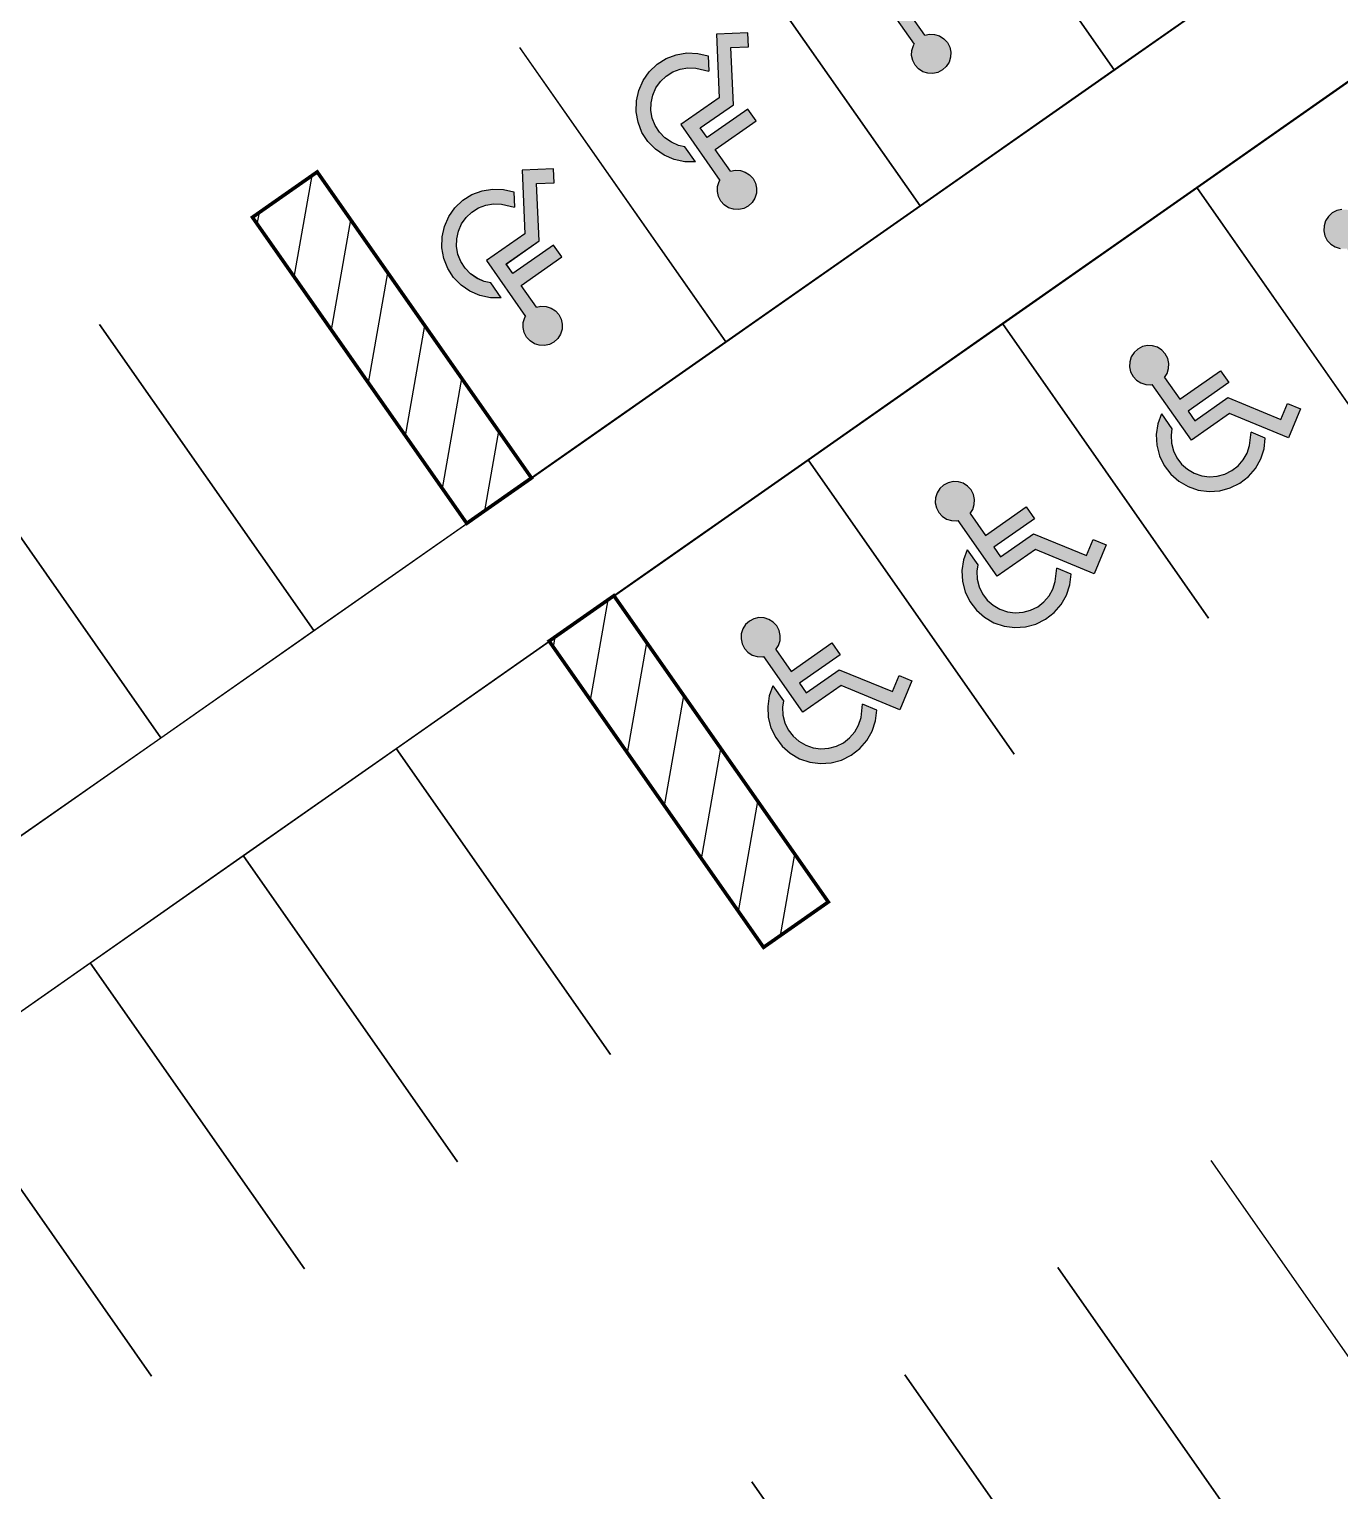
# Model space of a CAD drawing. Header units: millimetres. Extents: x 152904052 to 153933663, y 538271515 to 539240469.
# Drawn here: x 153342050 to 153360287, y 538598408 to 538618743 of the extents above; entities that cross this region are included whole.
import ezdxf

# ---------------------------------------------------------------- set-up
doc = ezdxf.new("R2010")
doc.units = ezdxf.units.MM
doc.layers.add('SCHM', color=9, linetype='Continuous')
pattern_1 = [(80, (122809884.9, 494497989), (-625.352923, 110.266593), [])]

msp = doc.modelspace()

# ---------------------------------------------------------------- hatches: boundary and pattern name
at = {"layer": 'SCHM'}
for points in [[(153354777.8, 538618610.3), (153354826.2, 538618557.5), (153354859.2, 538618494), (153354874.7, 538618424.2), (153354871.6, 538618352.7), (153354850.1, 538618284.4), (153354811.6, 538618224), (153354758.9, 538618175.7), (153354695.4, 538618142.6), (153354625.5, 538618127.2), (153354554, 538618130.3), (153354485.8, 538618151.8), (153354425.4, 538618190.2), (153354377.1, 538618243), (153354344, 538618306.5), (153354328.5, 538618376.4), (153354331.6, 538618447.9), (153354353.2, 538618516.1), (153354363.9, 538618533), (153353820.3, 538619309.4), (153354352.2, 538619681.9), (153354314.6, 538620568), (153354751.8, 538620586.5), (153354760, 538620391.9), (153354517.5, 538620381.6), (153354551.3, 538619583.5), (153354091.6, 538619261.6), (153354185.2, 538619127.8), (153354751.5, 538619524.3), (153354866.8, 538619359.6), (153354300.6, 538618963.1), (153354513.4, 538618659.1), (153354577.7, 538618673.4), (153354649.2, 538618670.2), (153354717.5, 538618648.7)], [(153352074.6, 538616717.5), (153352123, 538616664.7), (153352156, 538616601.2), (153352171.5, 538616531.3), (153352168.4, 538616459.8), (153352146.9, 538616391.6), (153352108.4, 538616331.2), (153352055.7, 538616282.9), (153351992.2, 538616249.8), (153351922.3, 538616234.4), (153351850.8, 538616237.5), (153351782.6, 538616259), (153351722.2, 538616297.4), (153351673.9, 538616350.2), (153351640.8, 538616413.7), (153351625.3, 538616483.6), (153351628.4, 538616555.1), (153351650, 538616623.3), (153351660.7, 538616640.2), (153351117, 538617416.6), (153351649, 538617789.1), (153351611.4, 538618675.2), (153352048.6, 538618693.7), (153352056.8, 538618499.1), (153351814.3, 538618488.8), (153351848.1, 538617690.7), (153351388.4, 538617368.8), (153351482, 538617235), (153352048.3, 538617631.5), (153352163.6, 538617466.8), (153351597.3, 538617070.3), (153351810.2, 538616766.3), (153351874.5, 538616780.6), (153351946, 538616777.4), (153352014.3, 538616755.9)], [(153351086.2, 538617126.6), (153351174.6, 538617108.1), (153351321.4, 538616898.5), (153351171.4, 538616899.6), (153351024.5, 538616930.2), (153350886.5, 538616989.1), (153350762.7, 538617074), (153350658.1, 538617181.5), (153350576.7, 538617307.6), (153350521.7, 538617447.2), (153350495.1, 538617594.8), (153350498.2, 538617744.9), (153350530.7, 538617891.3), (153350591.4, 538618028.6), (153350677.8, 538618151.2), (153350786.7, 538618254.4), (153350913.8, 538618334.2), (153351054.1, 538618387.4), (153351202.1, 538618412), (153351352.1, 538618407), (153351498.1, 538618372.6), (153351507.1, 538618160.1), (153351324.9, 538618203), (153351215.6, 538618206.6), (153351107.7, 538618188.7), (153351005.5, 538618149.9), (153350912.9, 538618091.8), (153350833.5, 538618016.5), (153350770.5, 538617927.2), (153350726.2, 538617827.1), (153350702.5, 538617720.4), (153350700.3, 538617611), (153350719.6, 538617503.4), (153350759.8, 538617401.6), (153350819.1, 538617309.8), (153350895.4, 538617231.4), (153350985.6, 538617169.5)], [(153349371.2, 538614825), (153349419.5, 538614772.3), (153349452.6, 538614708.8), (153349468.1, 538614638.9), (153349464.9, 538614567.4), (153349443.4, 538614499.2), (153349405, 538614438.8), (153349352.2, 538614390.4), (153349288.7, 538614357.4), (153349218.9, 538614341.9), (153349147.4, 538614345), (153349079.1, 538614366.6), (153349018.7, 538614405), (153348970.4, 538614457.8), (153348937.4, 538614521.3), (153348921.9, 538614591.1), (153348925, 538614662.6), (153348946.5, 538614730.9), (153348957.3, 538614747.7), (153348413.6, 538615524.2), (153348945.5, 538615896.6), (153348908, 538616782.8), (153349345.1, 538616801.3), (153349353.4, 538616606.7), (153349110.8, 538616596.4), (153349144.7, 538615798.3), (153348684.9, 538615476.3), (153348778.6, 538615342.6), (153349344.8, 538615739.1), (153349460.2, 538615574.4), (153348893.9, 538615177.9), (153349106.8, 538614873.9), (153349171.1, 538614888.1), (153349242.6, 538614885), (153349310.8, 538614863.5)], [(153348382.7, 538615234.1), (153348471.2, 538615215.7), (153348618, 538615006.1), (153348467.9, 538615007.2), (153348321, 538615037.8), (153348183, 538615096.7), (153348059.3, 538615181.5), (153347954.7, 538615289.1), (153347873.2, 538615415.1), (153347818.2, 538615554.7), (153347791.7, 538615702.4), (153347794.7, 538615852.4), (153347827.2, 538615998.9), (153347887.9, 538616136.1), (153347974.4, 538616258.8), (153348083.3, 538616362), (153348210.4, 538616441.8), (153348350.6, 538616495), (153348498.7, 538616519.6), (153348648.6, 538616514.6), (153348794.7, 538616480.2), (153348803.7, 538616267.7), (153348621.5, 538616310.6), (153348512.2, 538616314.2), (153348404.3, 538616296.3), (153348302, 538616257.5), (153348209.4, 538616199.3), (153348130, 538616124.1), (153348067, 538616034.7), (153348022.8, 538615934.7), (153347999.1, 538615827.9), (153347996.9, 538615718.6), (153348016.2, 538615610.9), (153348056.3, 538615509.2), (153348115.7, 538615417.3), (153348191.9, 538615338.9), (153348282.1, 538615277.1)], [(153360595.5, 538616055.1), (153360562.5, 538616118.6), (153360514.1, 538616171.4), (153360453.8, 538616209.8), (153360385.5, 538616231.3), (153360314, 538616234.5), (153360244.2, 538616219), (153360180.7, 538616185.9), (153360127.9, 538616137.6), (153360089.5, 538616077.2), (153360067.9, 538616009), (153360064.8, 538615937.5), (153360080.3, 538615867.6), (153360113.4, 538615804.1), (153360161.7, 538615751.3), (153360222.1, 538615712.9), (153360290.3, 538615691.4), (153360361.8, 538615688.2), (153360381.3, 538615692.6), (153360925, 538614916.2), (153361456.9, 538615288.6), (153362276.8, 538614950.2), (153362443.7, 538615354.7), (153362263.6, 538615429), (153362171, 538615204.6), (153361432.6, 538615509.4), (153360972.8, 538615187.5), (153360879.2, 538615321.2), (153361445.4, 538615717.7), (153361330.1, 538615882.4), (153360763.9, 538615485.9), (153360551, 538615789.9), (153360586.4, 538615845.5), (153360607.9, 538615913.7), (153360611, 538615985.2)], [(153357892.1, 538614162.7), (153357859, 538614226.2), (153357810.7, 538614278.9), (153357750.3, 538614317.4), (153357682.1, 538614338.9), (153357610.6, 538614342), (153357540.7, 538614326.5), (153357477.2, 538614293.5), (153357424.5, 538614245.1), (153357386, 538614184.8), (153357364.5, 538614116.5), (153357361.4, 538614045), (153357376.8, 538613975.2), (153357409.9, 538613911.7), (153357458.2, 538613858.9), (153357518.6, 538613820.5), (153357586.9, 538613798.9), (153357658.4, 538613795.8), (153357677.9, 538613800.1), (153358221.5, 538613023.7), (153358753.5, 538613396.2), (153359573.3, 538613057.8), (153359740.2, 538613462.3), (153359560.2, 538613536.6), (153359467.6, 538613312.2), (153358729.1, 538613617), (153358269.4, 538613295), (153358175.7, 538613428.8), (153358742, 538613825.3), (153358626.7, 538613990), (153358060.4, 538613593.5), (153357847.5, 538613897.5), (153357882.9, 538613953.1), (153357904.4, 538614021.3), (153357907.6, 538614092.8)], [(153357938.4, 538613093.9), (153357951.4, 538613183.3), (153357804.6, 538613393), (153357754.3, 538613251.6), (153357732.8, 538613103.1), (153357740.9, 538612953.3), (153357778.4, 538612808), (153357843.7, 538612672.9), (153357934.3, 538612553.2), (153358046.6, 538612453.8), (153358176.3, 538612378.4), (153358318.3, 538612329.9), (153358467.1, 538612310.3), (153358616.8, 538612320.4), (153358761.6, 538612359.7), (153358895.8, 538612426.8), (153359014.3, 538612518.9), (153359112.3, 538612632.5), (153359186, 538612763.2), (153359232.6, 538612905.8), (153359250.3, 538613054.8), (153359053.6, 538613136), (153359031.6, 538612950.1), (153358997.7, 538612846.1), (153358943.9, 538612750.9), (153358872.5, 538612668.1), (153358786.1, 538612600.9), (153358688.3, 538612552.1), (153358582.8, 538612523.4), (153358473.6, 538612516.1), (153358365.2, 538612530.3), (153358261.7, 538612565.6), (153358167.1, 538612620.6), (153358085.3, 538612693.1), (153358019.2, 538612780.3), (153357971.6, 538612878.8), (153357944.4, 538612984.7)], [(153355188.9, 538612269.9), (153355155.8, 538612333.4), (153355107.5, 538612386.1), (153355047.1, 538612424.6), (153354978.9, 538612446.1), (153354907.4, 538612449.2), (153354837.5, 538612433.7), (153354774, 538612400.7), (153354721.3, 538612352.3), (153354682.8, 538612292), (153354661.3, 538612223.7), (153354658.2, 538612152.2), (153354673.6, 538612082.3), (153354706.7, 538612018.9), (153354755, 538611966.1), (153354815.4, 538611927.7), (153354883.7, 538611906.1), (153354955.2, 538611903), (153354974.7, 538611907.3), (153355518.3, 538611130.9), (153356050.3, 538611503.4), (153356870.1, 538611165), (153357037, 538611569.5), (153356857, 538611643.8), (153356764.4, 538611419.4), (153356025.9, 538611724.2), (153355566.2, 538611402.2), (153355472.5, 538611536), (153356038.8, 538611932.5), (153355923.5, 538612097.2), (153355357.2, 538611700.7), (153355144.3, 538612004.7), (153355179.7, 538612060.3), (153355201.2, 538612128.5), (153355204.4, 538612200)], [(153355235.2, 538611201.1), (153355248.2, 538611290.5), (153355101.4, 538611500.2), (153355051.1, 538611358.8), (153355029.6, 538611210.3), (153355037.7, 538611060.5), (153355075.2, 538610915.2), (153355140.5, 538610780.1), (153355231.1, 538610660.4), (153355343.4, 538610561), (153355473.1, 538610485.5), (153355615.1, 538610437.1), (153355763.9, 538610417.5), (153355913.6, 538610427.6), (153356058.4, 538610466.9), (153356192.6, 538610534), (153356311.1, 538610626.1), (153356409.1, 538610739.7), (153356482.8, 538610870.4), (153356529.4, 538611013), (153356547.1, 538611162), (153356350.4, 538611243.2), (153356328.4, 538611057.3), (153356294.4, 538610953.3), (153356240.7, 538610858.1), (153356169.3, 538610775.3), (153356082.9, 538610708.1), (153355985.1, 538610659.3), (153355879.6, 538610630.6), (153355770.4, 538610623.3), (153355662, 538610637.5), (153355558.5, 538610672.8), (153355463.9, 538610727.8), (153355382.1, 538610800.3), (153355316, 538610887.5), (153355268.4, 538610986), (153355241.2, 538611091.9)], [(153352485.4, 538610377.4), (153352452.4, 538610440.9), (153352404, 538610493.7), (153352343.7, 538610532.1), (153352275.4, 538610553.7), (153352203.9, 538610556.8), (153352134, 538610541.3), (153352070.6, 538610508.2), (153352017.8, 538610459.9), (153351979.3, 538610399.5), (153351957.8, 538610331.3), (153351954.7, 538610259.8), (153351970.2, 538610189.9), (153352003.2, 538610126.4), (153352051.6, 538610073.7), (153352111.9, 538610035.2), (153352180.2, 538610013.7), (153352251.7, 538610010.6), (153352271.2, 538610014.9), (153352814.9, 538609238.5), (153353346.8, 538609610.9), (153354166.7, 538609272.6), (153354333.6, 538609677), (153354153.5, 538609751.4), (153354060.9, 538609527), (153353322.5, 538609831.7), (153352862.7, 538609509.8), (153352769.1, 538609643.6), (153353335.3, 538610040.1), (153353220, 538610204.7), (153352653.8, 538609808.2), (153352440.9, 538610112.3), (153352476.3, 538610167.8), (153352497.8, 538610236.1), (153352500.9, 538610307.6)], [(153352531.8, 538609308.6), (153352544.7, 538609398.1), (153352397.9, 538609607.7), (153352347.6, 538609466.3), (153352326.2, 538609317.8), (153352334.3, 538609168), (153352371.7, 538609022.7), (153352437, 538608887.6), (153352527.6, 538608768), (153352639.9, 538608668.5), (153352769.7, 538608593.1), (153352911.7, 538608544.7), (153353060.4, 538608525.1), (153353210.1, 538608535.2), (153353354.9, 538608574.5), (153353489.2, 538608641.5), (153353607.6, 538608733.7), (153353705.6, 538608847.3), (153353779.4, 538608978), (153353826, 538609120.6), (153353843.6, 538609269.6), (153353647, 538609350.8), (153353625, 538609164.9), (153353591, 538609060.9), (153353537.2, 538608965.7), (153353465.8, 538608882.8), (153353379.5, 538608815.7), (153353281.6, 538608766.8), (153353176.1, 538608738.2), (153353067, 538608730.8), (153352958.5, 538608745.1), (153352855, 538608780.4), (153352760.5, 538608835.4), (153352678.6, 538608907.9), (153352612.6, 538608995.1), (153352565, 538609093.5), (153352537.7, 538609199.4)]]:
    msp.add_hatch(color=256, dxfattribs=at).paths.add_polyline_path(points)
h = msp.add_hatch(dxfattribs=at)
h.set_pattern_fill('ANSI31', color=256, scale=200, angle=35)
h.set_pattern_definition(pattern_1)
h.paths.add_polyline_path([(153345156.1, 538616126.3), (153346057.2, 538616757.3), (153349039, 538612498.8), (153348138, 538611867.8)])
h = msp.add_hatch(dxfattribs=at)
h.set_pattern_fill('ANSI31', color=256, scale=200, angle=35)
h.set_pattern_definition(pattern_1)
h.paths.add_polyline_path([(153352268.5, 538605968.8), (153353169.5, 538606599.8), (153350185.8, 538610860.9), (153349284.8, 538610230)])

# ---------------------------------------------------------------- linework, layer by layer
for p, q in [((153353820.3, 538619309.4), (153354363.9, 538618533)), ((153354513.4, 538618659.1), (153354300.6, 538618963.1)), ((153352048.6, 538618693.7), (153351611.4, 538618675.2)), ((153351611.4, 538618675.2), (153351649, 538617789.1)), ((153352056.8, 538618499.1), (153352048.6, 538618693.7)), ((153354513.4, 538618659.1), (153354577.7, 538618673.4)), ((153354577.7, 538618673.4), (153354649.2, 538618670.2)), ((153354649.2, 538618670.2), (153354717.5, 538618648.7)), ((153354717.5, 538618648.7), (153354777.8, 538618610.3)), ((153354777.8, 538618610.3), (153354826.2, 538618557.5)), ((153350913.8, 538618334.2), (153351054.1, 538618387.4)), ((153351054.1, 538618387.4), (153351202.1, 538618412)), ((153351202.1, 538618412), (153351352.1, 538618407)), ((153351352.1, 538618407), (153351498.1, 538618372.6)), ((153351814.3, 538618488.8), (153352056.8, 538618499.1)), ((153351848.1, 538617690.7), (153351814.3, 538618488.8)), ((153354328.5, 538618376.4), (153354331.6, 538618447.9)), ((153354331.6, 538618447.9), (153354353.2, 538618516.1)), ((153354353.2, 538618516.1), (153354363.9, 538618533)), ((153354826.2, 538618557.5), (153354859.2, 538618494)), ((153354859.2, 538618494), (153354874.7, 538618424.2)), ((153354874.7, 538618424.2), (153354871.6, 538618352.7)), ((153350677.8, 538618151.2), (153350786.7, 538618254.4)), ((153350786.7, 538618254.4), (153350913.8, 538618334.2)), ((153351005.5, 538618149.9), (153351107.7, 538618188.7)), ((153351107.7, 538618188.7), (153351215.6, 538618206.6)), ((153351215.6, 538618206.6), (153351324.9, 538618203)), ((153351324.9, 538618203), (153351507.1, 538618160.1)), ((153351498.1, 538618372.6), (153351507.1, 538618160.1)), ((153354344, 538618306.5), (153354328.5, 538618376.4)), ((153354377.1, 538618243), (153354344, 538618306.5)), ((153354425.4, 538618190.2), (153354377.1, 538618243)), ((153354485.8, 538618151.8), (153354425.4, 538618190.2)), ((153354811.6, 538618224), (153354758.9, 538618175.7)), ((153354850.1, 538618284.4), (153354811.6, 538618224)), ((153354871.6, 538618352.7), (153354850.1, 538618284.4)), ((153350530.7, 538617891.3), (153350591.4, 538618028.6)), ((153350591.4, 538618028.6), (153350677.8, 538618151.2)), ((153350770.5, 538617927.2), (153350833.5, 538618016.5)), ((153350833.5, 538618016.5), (153350912.9, 538618091.8)), ((153350912.9, 538618091.8), (153351005.5, 538618149.9)), ((153354554, 538618130.3), (153354485.8, 538618151.8)), ((153354625.5, 538618127.2), (153354554, 538618130.3)), ((153354695.4, 538618142.6), (153354625.5, 538618127.2)), ((153354758.9, 538618175.7), (153354695.4, 538618142.6)), ((153350498.2, 538617744.9), (153350530.7, 538617891.3)), ((153350702.5, 538617720.4), (153350726.2, 538617827.1)), ((153350726.2, 538617827.1), (153350770.5, 538617927.2)), ((153351649, 538617789.1), (153351117, 538617416.6)), ((153350495.1, 538617594.8), (153350498.2, 538617744.9)), ((153350521.7, 538617447.2), (153350495.1, 538617594.8)), ((153350700.3, 538617611), (153350702.5, 538617720.4)), ((153350719.6, 538617503.4), (153350700.3, 538617611)), ((153351388.4, 538617368.8), (153351848.1, 538617690.7)), ((153352048.3, 538617631.5), (153351482, 538617235)), ((153352163.6, 538617466.8), (153352048.3, 538617631.5)), ((153350576.7, 538617307.6), (153350521.7, 538617447.2)), ((153350759.8, 538617401.6), (153350719.6, 538617503.4)), ((153350819.1, 538617309.8), (153350759.8, 538617401.6)), ((153351117, 538617416.6), (153351660.7, 538616640.2)), ((153351597.3, 538617070.3), (153352163.6, 538617466.8)), ((153350658.1, 538617181.5), (153350576.7, 538617307.6)), ((153350762.7, 538617074), (153350658.1, 538617181.5)), ((153350895.4, 538617231.4), (153350819.1, 538617309.8)), ((153350985.6, 538617169.5), (153350895.4, 538617231.4)), ((153351086.2, 538617126.6), (153350985.6, 538617169.5)), ((153351482, 538617235), (153351388.4, 538617368.8)), ((153350886.5, 538616989.1), (153350762.7, 538617074)), ((153351024.5, 538616930.2), (153350886.5, 538616989.1)), ((153351174.6, 538617108.1), (153351086.2, 538617126.6)), ((153351321.4, 538616898.5), (153351174.6, 538617108.1)), ((153351810.2, 538616766.3), (153351597.3, 538617070.3)), ((153349345.1, 538616801.3), (153348908, 538616782.8)), ((153348908, 538616782.8), (153348945.5, 538615896.6)), ((153349353.4, 538616606.7), (153349345.1, 538616801.3)), ((153349353.6, 538616606.3), (153349345.4, 538616800.9)), ((153351171.4, 538616899.6), (153351024.5, 538616930.2)), ((153351321.4, 538616898.5), (153351171.4, 538616899.6)), ((153351810.2, 538616766.3), (153351874.5, 538616780.6)), ((153351874.5, 538616780.6), (153351946, 538616777.4)), ((153351946, 538616777.4), (153352014.3, 538616755.9)), ((153349110.8, 538616596.4), (153349353.4, 538616606.7)), ((153349144.7, 538615798.3), (153349110.8, 538616596.4)), ((153349111.1, 538616596), (153349353.6, 538616606.3)), ((153349144.9, 538615797.9), (153349111.1, 538616596)), ((153351628.4, 538616555.1), (153351650, 538616623.3)), ((153351650, 538616623.3), (153351660.7, 538616640.2)), ((153352014.3, 538616755.9), (153352074.6, 538616717.5)), ((153352074.6, 538616717.5), (153352123, 538616664.7)), ((153352123, 538616664.7), (153352156, 538616601.2)), ((153352156, 538616601.2), (153352171.5, 538616531.3)), ((153347974.4, 538616258.8), (153348083.3, 538616362)), ((153348083.3, 538616362), (153348210.4, 538616441.8)), ((153348210.4, 538616441.8), (153348350.6, 538616495)), ((153348350.6, 538616495), (153348498.7, 538616519.6)), ((153348498.7, 538616519.6), (153348648.6, 538616514.6)), ((153348648.6, 538616514.6), (153348794.7, 538616480.2)), ((153348648.9, 538616514.2), (153348794.9, 538616479.8)), ((153348794.7, 538616480.2), (153348803.7, 538616267.7)), ((153348794.9, 538616479.8), (153348803.9, 538616267.3)), ((153351625.3, 538616483.6), (153351628.4, 538616555.1)), ((153351640.8, 538616413.7), (153351625.3, 538616483.6)), ((153351673.9, 538616350.2), (153351640.8, 538616413.7)), ((153352146.9, 538616391.6), (153352108.4, 538616331.2)), ((153352168.4, 538616459.8), (153352146.9, 538616391.6)), ((153352171.5, 538616531.3), (153352168.4, 538616459.8)), ((153347887.9, 538616136.1), (153347974.4, 538616258.8)), ((153348130, 538616124.1), (153348209.4, 538616199.3)), ((153348130.3, 538616123.7), (153348209.7, 538616199)), ((153348209.4, 538616199.3), (153348302, 538616257.5)), ((153348209.7, 538616199), (153348302.3, 538616257.1)), ((153348302, 538616257.5), (153348404.3, 538616296.3)), ((153348302.3, 538616257.1), (153348404.5, 538616295.9)), ((153348404.3, 538616296.3), (153348512.2, 538616314.2)), ((153348404.5, 538616295.9), (153348512.4, 538616313.8)), ((153348512.2, 538616314.2), (153348621.5, 538616310.6)), ((153348512.4, 538616313.8), (153348621.7, 538616310.2)), ((153348621.5, 538616310.6), (153348803.7, 538616267.7)), ((153348621.7, 538616310.2), (153348803.9, 538616267.3)), ((153351722.2, 538616297.4), (153351673.9, 538616350.2)), ((153351782.6, 538616259), (153351722.2, 538616297.4)), ((153351850.8, 538616237.5), (153351782.6, 538616259)), ((153351922.3, 538616234.4), (153351850.8, 538616237.5)), ((153351992.2, 538616249.8), (153351922.3, 538616234.4)), ((153352055.7, 538616282.9), (153351992.2, 538616249.8)), ((153352108.4, 538616331.2), (153352055.7, 538616282.9)), ((153360180.7, 538616185.9), (153360127.9, 538616137.6)), ((153360244.2, 538616219), (153360180.7, 538616185.9)), ((153360314, 538616234.5), (153360244.2, 538616219)), ((153347794.7, 538615852.4), (153347827.2, 538615998.9)), ((153347795, 538615852.1), (153347827.5, 538615998.5)), ((153347827.2, 538615998.9), (153347887.9, 538616136.1)), ((153348022.8, 538615934.7), (153348067, 538616034.7)), ((153348023, 538615934.3), (153348067.2, 538616034.4)), ((153348067, 538616034.7), (153348130, 538616124.1)), ((153348067.2, 538616034.4), (153348130.3, 538616123.7)), ((153360067.9, 538616009), (153360064.8, 538615937.5)), ((153360089.5, 538616077.2), (153360067.9, 538616009)), ((153360127.9, 538616137.6), (153360089.5, 538616077.2)), ((153347791.7, 538615702.4), (153347794.7, 538615852.4)), ((153347791.9, 538615702), (153347795, 538615852.1)), ((153347996.9, 538615718.6), (153347999.1, 538615827.9)), ((153347997.1, 538615718.2), (153347999.3, 538615827.6)), ((153347999.1, 538615827.9), (153348022.8, 538615934.7)), ((153347999.3, 538615827.6), (153348023, 538615934.3)), ((153348945.5, 538615896.6), (153348413.6, 538615524.2)), ((153348945.8, 538615896.3), (153348413.8, 538615523.8)), ((153348684.9, 538615476.3), (153349144.7, 538615798.3)), ((153348685.2, 538615476), (153349144.9, 538615797.9)), ((153360064.8, 538615937.5), (153360080.3, 538615867.6)), ((153360080.3, 538615867.6), (153360113.4, 538615804.1)), ((153360113.4, 538615804.1), (153360161.7, 538615751.3)), ((153360161.7, 538615751.3), (153360222.1, 538615712.9)), ((153347818.2, 538615554.7), (153347791.7, 538615702.4)), ((153347818.4, 538615554.4), (153347791.9, 538615702)), ((153347873.2, 538615415.1), (153347818.2, 538615554.7)), ((153347873.5, 538615414.8), (153347818.4, 538615554.4)), ((153348016.2, 538615610.9), (153347996.9, 538615718.6)), ((153348016.4, 538615610.6), (153347997.1, 538615718.2)), ((153348056.3, 538615509.2), (153348016.2, 538615610.9)), ((153348056.6, 538615508.8), (153348016.4, 538615610.6)), ((153349344.8, 538615739.1), (153348778.6, 538615342.6)), ((153349345.1, 538615738.7), (153348778.8, 538615342.2)), ((153348893.9, 538615177.9), (153349460.2, 538615574.4)), ((153348894.1, 538615177.5), (153349460.4, 538615574)), ((153349460.2, 538615574.4), (153349344.8, 538615739.1)), ((153349460.4, 538615574), (153349345.1, 538615738.7)), ((153360222.1, 538615712.9), (153360290.3, 538615691.4)), ((153347954.7, 538615289.1), (153347873.2, 538615415.1)), ((153347954.9, 538615288.7), (153347873.5, 538615414.8)), ((153348115.7, 538615417.3), (153348056.3, 538615509.2)), ((153348115.9, 538615417), (153348056.6, 538615508.8)), ((153348191.9, 538615338.9), (153348115.7, 538615417.3)), ((153348192.2, 538615338.6), (153348115.9, 538615417)), ((153348282.1, 538615277.1), (153348191.9, 538615338.9)), ((153348282.4, 538615276.7), (153348192.2, 538615338.6)), ((153348413.6, 538615524.2), (153348957.3, 538614747.7)), ((153348413.8, 538615523.8), (153348957.5, 538614747.4)), ((153348778.6, 538615342.6), (153348684.9, 538615476.3)), ((153348778.8, 538615342.2), (153348685.2, 538615476)), ((153348059.3, 538615181.5), (153347954.7, 538615289.1)), ((153348059.5, 538615181.2), (153347954.9, 538615288.7)), ((153348183, 538615096.7), (153348059.3, 538615181.5)), ((153348183.3, 538615096.3), (153348059.5, 538615181.2)), ((153348382.7, 538615234.1), (153348282.1, 538615277.1)), ((153348382.9, 538615233.8), (153348282.4, 538615276.7)), ((153348471.2, 538615215.7), (153348382.7, 538615234.1)), ((153348471.4, 538615215.3), (153348382.9, 538615233.8)), ((153348618, 538615006.1), (153348471.2, 538615215.7)), ((153348618.2, 538615005.7), (153348471.4, 538615215.3)), ((153349106.8, 538614873.9), (153348893.9, 538615177.9)), ((153349107, 538614873.5), (153348894.1, 538615177.5)), ((153348321, 538615037.8), (153348183, 538615096.7)), ((153348321.3, 538615037.4), (153348183.3, 538615096.3)), ((153348467.9, 538615007.2), (153348321, 538615037.8)), ((153348468.2, 538615006.8), (153348321.3, 538615037.4)), ((153348618, 538615006.1), (153348467.9, 538615007.2)), ((153348618.2, 538615005.7), (153348468.2, 538615006.8)), ((153348925, 538614662.6), (153348946.5, 538614730.9)), ((153348925.2, 538614662.3), (153348946.8, 538614730.5)), ((153348946.5, 538614730.9), (153348957.3, 538614747.7)), ((153348946.8, 538614730.5), (153348957.5, 538614747.4)), ((153349106.8, 538614873.9), (153349171.1, 538614888.1)), ((153349107, 538614873.5), (153349171.3, 538614887.8)), ((153349171.1, 538614888.1), (153349242.6, 538614885)), ((153349171.3, 538614887.8), (153349242.8, 538614884.6)), ((153349242.6, 538614885), (153349310.8, 538614863.5)), ((153349310.8, 538614863.5), (153349371.2, 538614825)), ((153349371.2, 538614825), (153349419.5, 538614772.3)), ((153349419.5, 538614772.3), (153349452.6, 538614708.8)), ((153348921.9, 538614591.1), (153348925, 538614662.6)), ((153348937.4, 538614521.3), (153348921.9, 538614591.1)), ((153349464.9, 538614567.4), (153349443.4, 538614499.2)), ((153349452.6, 538614708.8), (153349468.1, 538614638.9)), ((153349468.1, 538614638.9), (153349464.9, 538614567.4)), ((153348970.4, 538614457.8), (153348937.4, 538614521.3)), ((153349018.7, 538614405), (153348970.4, 538614457.8)), ((153349079.1, 538614366.6), (153349018.7, 538614405)), ((153349147.4, 538614345), (153349079.1, 538614366.6)), ((153349218.9, 538614341.9), (153349147.4, 538614345)), ((153349288.7, 538614357.4), (153349218.9, 538614341.9)), ((153349352.2, 538614390.4), (153349288.7, 538614357.4)), ((153349405, 538614438.8), (153349352.2, 538614390.4)), ((153349443.4, 538614499.2), (153349405, 538614438.8)), ((153357540.7, 538614326.5), (153357477.2, 538614293.5)), ((153357610.6, 538614342), (153357540.7, 538614326.5)), ((153357682.1, 538614338.9), (153357610.6, 538614342)), ((153357750.3, 538614317.4), (153357682.1, 538614338.9)), ((153357386, 538614184.8), (153357364.5, 538614116.5)), ((153357424.5, 538614245.1), (153357386, 538614184.8)), ((153357477.2, 538614293.5), (153357424.5, 538614245.1)), ((153357810.7, 538614278.9), (153357750.3, 538614317.4)), ((153357859, 538614226.2), (153357810.7, 538614278.9)), ((153357892.1, 538614162.7), (153357859, 538614226.2)), ((153357907.6, 538614092.8), (153357892.1, 538614162.7)), ((153357364.5, 538614116.5), (153357361.4, 538614045)), ((153357361.4, 538614045), (153357376.8, 538613975.2)), ((153357376.8, 538613975.2), (153357409.9, 538613911.7)), ((153357847.5, 538613897.5), (153357882.9, 538613953.1)), ((153357882.9, 538613953.1), (153357904.4, 538614021.3)), ((153357904.4, 538614021.3), (153357907.6, 538614092.8)), ((153358060.4, 538613593.5), (153358626.7, 538613990)), ((153358626.7, 538613990), (153358742, 538613825.3)), ((153357409.9, 538613911.7), (153357458.2, 538613858.9)), ((153357458.2, 538613858.9), (153357518.6, 538613820.5)), ((153357518.6, 538613820.5), (153357586.9, 538613798.9)), ((153357586.9, 538613798.9), (153357658.4, 538613795.8)), ((153357658.4, 538613795.8), (153357677.9, 538613800.1)), ((153358221.5, 538613023.7), (153357677.9, 538613800.1)), ((153357847.5, 538613897.5), (153358060.4, 538613593.5)), ((153358742, 538613825.3), (153358175.7, 538613428.8)), ((153358269.4, 538613295), (153358729.1, 538613617)), ((153358729.1, 538613617), (153359467.6, 538613312.2)), ((153359467.6, 538613312.2), (153359560.2, 538613536.6)), ((153359560.2, 538613536.6), (153359740.2, 538613462.3)), ((153357804.6, 538613393), (153357754.3, 538613251.6)), ((153357804.6, 538613393), (153357951.4, 538613183.3)), ((153358175.7, 538613428.8), (153358269.4, 538613295)), ((153358753.5, 538613396.2), (153358221.5, 538613023.7)), ((153359573.3, 538613057.8), (153358753.5, 538613396.2)), ((153359740.2, 538613462.3), (153359573.3, 538613057.8)), ((153357754.3, 538613251.6), (153357732.8, 538613103.1)), ((153357732.8, 538613103.1), (153357740.9, 538612953.3)), ((153357951.4, 538613183.3), (153357938.4, 538613093.9)), ((153359031.6, 538612950.1), (153359053.6, 538613136)), ((153359250.3, 538613054.8), (153359053.6, 538613136)), ((153357740.9, 538612953.3), (153357778.4, 538612808)), ((153357938.4, 538613093.9), (153357944.4, 538612984.7)), ((153357944.4, 538612984.7), (153357971.6, 538612878.8)), ((153358997.7, 538612846.1), (153359031.6, 538612950.1)), ((153359186, 538612763.2), (153359232.6, 538612905.8)), ((153359232.6, 538612905.8), (153359250.3, 538613054.8)), ((153357778.4, 538612808), (153357843.7, 538612672.9)), ((153357971.6, 538612878.8), (153358019.2, 538612780.3)), ((153358019.2, 538612780.3), (153358085.3, 538612693.1)), ((153358872.5, 538612668.1), (153358943.9, 538612750.9)), ((153358943.9, 538612750.9), (153358997.7, 538612846.1)), ((153359112.3, 538612632.5), (153359186, 538612763.2)), ((153357843.7, 538612672.9), (153357934.3, 538612553.2)), ((153357934.3, 538612553.2), (153358046.6, 538612453.8)), ((153358085.3, 538612693.1), (153358167.1, 538612620.6)), ((153358167.1, 538612620.6), (153358261.7, 538612565.6)), ((153358261.7, 538612565.6), (153358365.2, 538612530.3)), ((153358365.2, 538612530.3), (153358473.6, 538612516.1)), ((153358473.6, 538612516.1), (153358582.8, 538612523.4)), ((153358582.8, 538612523.4), (153358688.3, 538612552.1)), ((153358688.3, 538612552.1), (153358786.1, 538612600.9)), ((153358786.1, 538612600.9), (153358872.5, 538612668.1)), ((153358895.8, 538612426.8), (153359014.3, 538612518.9)), ((153359014.3, 538612518.9), (153359112.3, 538612632.5)), ((153354682.8, 538612292), (153354661.3, 538612223.7)), ((153354721.3, 538612352.3), (153354682.8, 538612292)), ((153354774, 538612400.7), (153354721.3, 538612352.3)), ((153354837.5, 538612433.7), (153354774, 538612400.7)), ((153354907.4, 538612449.2), (153354837.5, 538612433.7)), ((153354978.9, 538612446.1), (153354907.4, 538612449.2)), ((153355047.1, 538612424.6), (153354978.9, 538612446.1)), ((153355107.5, 538612386.1), (153355047.1, 538612424.6)), ((153355155.8, 538612333.4), (153355107.5, 538612386.1)), ((153355188.9, 538612269.9), (153355155.8, 538612333.4)), ((153358046.6, 538612453.8), (153358176.3, 538612378.4)), ((153358176.3, 538612378.4), (153358318.3, 538612329.9)), ((153358318.3, 538612329.9), (153358467.1, 538612310.3)), ((153358467.1, 538612310.3), (153358616.8, 538612320.4)), ((153358616.8, 538612320.4), (153358761.6, 538612359.7)), ((153358761.6, 538612359.7), (153358895.8, 538612426.8)), ((153354661.3, 538612223.7), (153354658.2, 538612152.2)), ((153354658.2, 538612152.2), (153354673.6, 538612082.3)), ((153355179.7, 538612060.3), (153355201.2, 538612128.5)), ((153355204.4, 538612200), (153355188.9, 538612269.9)), ((153355201.2, 538612128.5), (153355204.4, 538612200)), ((153355357.2, 538611700.7), (153355923.5, 538612097.2)), ((153355923.5, 538612097.2), (153356038.8, 538611932.5)), ((153354673.6, 538612082.3), (153354706.7, 538612018.9)), ((153354706.7, 538612018.9), (153354755, 538611966.1)), ((153354755, 538611966.1), (153354815.4, 538611927.7)), ((153354815.4, 538611927.7), (153354883.7, 538611906.1)), ((153354883.7, 538611906.1), (153354955.2, 538611903)), ((153354955.2, 538611903), (153354974.7, 538611907.3)), ((153355518.3, 538611130.9), (153354974.7, 538611907.3)), ((153355144.3, 538612004.7), (153355179.7, 538612060.3)), ((153355144.3, 538612004.7), (153355357.2, 538611700.7)), ((153356038.8, 538611932.5), (153355472.5, 538611536)), ((153355566.2, 538611402.2), (153356025.9, 538611724.2)), ((153356025.9, 538611724.2), (153356764.4, 538611419.4)), ((153355101.4, 538611500.2), (153355051.1, 538611358.8)), ((153355101.4, 538611500.2), (153355248.2, 538611290.5)), ((153355472.5, 538611536), (153355566.2, 538611402.2)), ((153356050.3, 538611503.4), (153355518.3, 538611130.9)), ((153356870.1, 538611165), (153356050.3, 538611503.4)), ((153356764.4, 538611419.4), (153356857, 538611643.8)), ((153356857, 538611643.8), (153357037, 538611569.5)), ((153357037, 538611569.5), (153356870.1, 538611165)), ((153355051.1, 538611358.8), (153355029.6, 538611210.3)), ((153355248.2, 538611290.5), (153355235.2, 538611201.1)), ((153355029.6, 538611210.3), (153355037.7, 538611060.5)), ((153355235.2, 538611201.1), (153355241.2, 538611091.9)), ((153355241.2, 538611091.9), (153355268.4, 538610986)), ((153356328.4, 538611057.3), (153356350.4, 538611243.2)), ((153356547.1, 538611162), (153356350.4, 538611243.2)), ((153356529.4, 538611013), (153356547.1, 538611162)), ((153355037.7, 538611060.5), (153355075.2, 538610915.2)), ((153355075.2, 538610915.2), (153355140.5, 538610780.1)), ((153355268.4, 538610986), (153355316, 538610887.5)), ((153355316, 538610887.5), (153355382.1, 538610800.3)), ((153356240.7, 538610858.1), (153356294.4, 538610953.3)), ((153356294.4, 538610953.3), (153356328.4, 538611057.3)), ((153356409.1, 538610739.7), (153356482.8, 538610870.4)), ((153356482.8, 538610870.4), (153356529.4, 538611013)), ((153355140.5, 538610780.1), (153355231.1, 538610660.4)), ((153355231.1, 538610660.4), (153355343.4, 538610561)), ((153355382.1, 538610800.3), (153355463.9, 538610727.8)), ((153355463.9, 538610727.8), (153355558.5, 538610672.8)), ((153355558.5, 538610672.8), (153355662, 538610637.5)), ((153355985.1, 538610659.3), (153356082.9, 538610708.1)), ((153356082.9, 538610708.1), (153356169.3, 538610775.3)), ((153356169.3, 538610775.3), (153356240.7, 538610858.1)), ((153356311.1, 538610626.1), (153356409.1, 538610739.7)), ((153352017.8, 538610459.9), (153351979.3, 538610399.5)), ((153352070.6, 538610508.2), (153352017.8, 538610459.9)), ((153352134, 538610541.3), (153352070.6, 538610508.2)), ((153352203.9, 538610556.8), (153352134, 538610541.3)), ((153352275.4, 538610553.7), (153352203.9, 538610556.8)), ((153352343.7, 538610532.1), (153352275.4, 538610553.7)), ((153352404, 538610493.7), (153352343.7, 538610532.1)), ((153352452.4, 538610440.9), (153352404, 538610493.7)), ((153355343.4, 538610561), (153355473.1, 538610485.5)), ((153355473.1, 538610485.5), (153355615.1, 538610437.1)), ((153355662, 538610637.5), (153355770.4, 538610623.3)), ((153355770.4, 538610623.3), (153355879.6, 538610630.6)), ((153355879.6, 538610630.6), (153355985.1, 538610659.3)), ((153355913.6, 538610427.6), (153356058.4, 538610466.9)), ((153356058.4, 538610466.9), (153356192.6, 538610534)), ((153356192.6, 538610534), (153356311.1, 538610626.1)), ((153351957.8, 538610331.3), (153351954.7, 538610259.8)), ((153351954.7, 538610259.8), (153351970.2, 538610189.9)), ((153351979.3, 538610399.5), (153351957.8, 538610331.3)), ((153352485.4, 538610377.4), (153352452.4, 538610440.9)), ((153352500.9, 538610307.6), (153352485.4, 538610377.4)), ((153352497.8, 538610236.1), (153352500.9, 538610307.6)), ((153355615.1, 538610437.1), (153355763.9, 538610417.5)), ((153355763.9, 538610417.5), (153355913.6, 538610427.6)), ((153351970.2, 538610189.9), (153352003.2, 538610126.4)), ((153352003.2, 538610126.4), (153352051.6, 538610073.7)), ((153352051.6, 538610073.7), (153352111.9, 538610035.2)), ((153352440.9, 538610112.3), (153352476.3, 538610167.8)), ((153352440.9, 538610112.3), (153352653.8, 538609808.2)), ((153352476.3, 538610167.8), (153352497.8, 538610236.1)), ((153352653.8, 538609808.2), (153353220, 538610204.7)), ((153353220, 538610204.7), (153353335.3, 538610040.1)), ((153352111.9, 538610035.2), (153352180.2, 538610013.7)), ((153352180.2, 538610013.7), (153352251.7, 538610010.6)), ((153352251.7, 538610010.6), (153352271.2, 538610014.9)), ((153352814.9, 538609238.5), (153352271.2, 538610014.9)), ((153353335.3, 538610040.1), (153352769.1, 538609643.6)), ((153352769.1, 538609643.6), (153352862.7, 538609509.8)), ((153352862.7, 538609509.8), (153353322.5, 538609831.7)), ((153353322.5, 538609831.7), (153354060.9, 538609527)), ((153354060.9, 538609527), (153354153.5, 538609751.4)), ((153354153.5, 538609751.4), (153354333.6, 538609677)), ((153354333.6, 538609677), (153354166.7, 538609272.6)), ((153352347.6, 538609466.3), (153352326.2, 538609317.8)), ((153352397.9, 538609607.7), (153352347.6, 538609466.3)), ((153352397.9, 538609607.7), (153352544.7, 538609398.1)), ((153353346.8, 538609610.9), (153352814.9, 538609238.5)), ((153354166.7, 538609272.6), (153353346.8, 538609610.9)), ((153352326.2, 538609317.8), (153352334.3, 538609168)), ((153352544.7, 538609398.1), (153352531.8, 538609308.6)), ((153352531.8, 538609308.6), (153352537.7, 538609199.4)), ((153353625, 538609164.9), (153353647, 538609350.8)), ((153353843.6, 538609269.6), (153353647, 538609350.8)), ((153353826, 538609120.6), (153353843.6, 538609269.6)), ((153352334.3, 538609168), (153352371.7, 538609022.7)), ((153352537.7, 538609199.4), (153352565, 538609093.5)), ((153352565, 538609093.5), (153352612.6, 538608995.1)), ((153353537.2, 538608965.7), (153353591, 538609060.9)), ((153353591, 538609060.9), (153353625, 538609164.9)), ((153353779.4, 538608978), (153353826, 538609120.6)), ((153352371.7, 538609022.7), (153352437, 538608887.6)), ((153352437, 538608887.6), (153352527.6, 538608768)), ((153352612.6, 538608995.1), (153352678.6, 538608907.9)), ((153352678.6, 538608907.9), (153352760.5, 538608835.4)), ((153352760.5, 538608835.4), (153352855, 538608780.4)), ((153353379.5, 538608815.7), (153353465.8, 538608882.8)), ((153353465.8, 538608882.8), (153353537.2, 538608965.7)), ((153353607.6, 538608733.7), (153353705.6, 538608847.3)), ((153353705.6, 538608847.3), (153353779.4, 538608978)), ((153352527.6, 538608768), (153352639.9, 538608668.5)), ((153352639.9, 538608668.5), (153352769.7, 538608593.1)), ((153352855, 538608780.4), (153352958.5, 538608745.1)), ((153352958.5, 538608745.1), (153353067, 538608730.8)), ((153353067, 538608730.8), (153353176.1, 538608738.2)), ((153353176.1, 538608738.2), (153353281.6, 538608766.8)), ((153353281.6, 538608766.8), (153353379.5, 538608815.7)), ((153353354.9, 538608574.5), (153353489.2, 538608641.5)), ((153353489.2, 538608641.5), (153353607.6, 538608733.7)), ((153352769.7, 538608593.1), (153352911.7, 538608544.7)), ((153352911.7, 538608544.7), (153353060.4, 538608525.1)), ((153353060.4, 538608525.1), (153353210.1, 538608535.2)), ((153353210.1, 538608535.2), (153353354.9, 538608574.5))]:
    msp.add_line(p, q, dxfattribs=at)
at = {"layer": 'SCHM', "ltscale": 0.0008}
msp.add_lwpolyline([(153373527.7, 538622592.5), (153368078.3, 538630376, 1), (153365825.6, 538628798.6), (153367962.2, 538625747.3), (153241649, 538537301.8), (153239512.4, 538540353.1, 1), (153237259.7, 538538775.8), (153242680, 538531034.8, 1), (153244932.7, 538532612.2), (153242796.1, 538535663.5), (153369109.4, 538624109), (153371275.5, 538621015.4, 1.0252012), (153373527.7, 538622592.5)], format="xyb", dxfattribs=at)
at = {"layer": 'SCHM'}
for points in [[(153356984.5, 538624165), (153359852.3, 538620069.2), (153357149.1, 538618176.4), (153354281.3, 538622272.2)], [(153354281, 538622272.6), (153357148.9, 538618176.8), (153354445.7, 538616284), (153351577.8, 538620379.8)], [(153351577.8, 538620379.8), (153354445.7, 538616284), (153351742.5, 538614391.2), (153348874.6, 538618487)], [(153348874.3, 538618487.3), (153351742.2, 538614391.6), (153349039, 538612498.8), (153346057.2, 538616757.3)], [(153363867, 538614335.7), (153360999.2, 538618431.4), (153358296, 538616538.6), (153361163.8, 538612442.9)], [(153361163.6, 538612443.2), (153358295.7, 538616539), (153355592.5, 538614646.2), (153358460.4, 538610550.4)], [(153343026.3, 538614635), (153346008.9, 538610375.4), (153348138.7, 538611866.7), (153345156.1, 538616126.3)], [(153340896.5, 538613143.7), (153343879.1, 538608884.1), (153346008.9, 538610375.4), (153343026.3, 538614635)], [(153358460.4, 538610550.4), (153355592.5, 538614646.2), (153352889.3, 538612753.4), (153355757.2, 538608657.6)], [(153338766.7, 538611652.4), (153341749.3, 538607392.8), (153343879.1, 538608884.1), (153340896.5, 538613143.7)], [(153355756.9, 538608658), (153352889, 538612753.7), (153350185.8, 538610860.9), (153353053.7, 538606765.2)], [(153350138.7, 538604477.5), (153347156.1, 538608737.1), (153349285.9, 538610228.4), (153352268.5, 538605968.8)], [(153348008.9, 538602986.2), (153345026.3, 538607245.8), (153347156.1, 538608737.1), (153350138.7, 538604477.5)], [(153345879.1, 538601494.9), (153342896.5, 538605754.5), (153345026.3, 538607245.8), (153348008.9, 538602986.2)], [(153343749.3, 538600003.6), (153340766.7, 538604263.2), (153342896.5, 538605754.5), (153345879.1, 538601494.9)], [(153341619.5, 538598512.3), (153338636.9, 538602771.9), (153340766.7, 538604263.2), (153343749.3, 538600003.6)], [(153356365.3, 538601512.8), (153359347.9, 538597253.2), (153361477.6, 538598744.5), (153358495, 538603004.1)], [(153354235.5, 538600021.5), (153357218.1, 538595761.9), (153359347.9, 538597253.2), (153356365.3, 538601512.8)], [(153352105.7, 538598530.2), (153355088.3, 538594270.6), (153357218.1, 538595761.9), (153354235.5, 538600021.5)], [(153349975.9, 538597038.9), (153352958.5, 538592779.3), (153355088.3, 538594270.6), (153352105.7, 538598530.2)]]:
    msp.add_lwpolyline(points, dxfattribs=at)
at = {"layer": 'SCHM', "const_width": 50}
for points in [[(153345156.1, 538616126.3), (153346057.2, 538616757.3), (153349039, 538612498.8), (153348138, 538611867.8)], [(153352268.5, 538605968.8), (153353169.5, 538606599.8), (153350185.8, 538610860.9), (153349284.8, 538610230)]]:
    msp.add_lwpolyline(points, close=True, dxfattribs=at)

doc.saveas('drawing.dxf')
